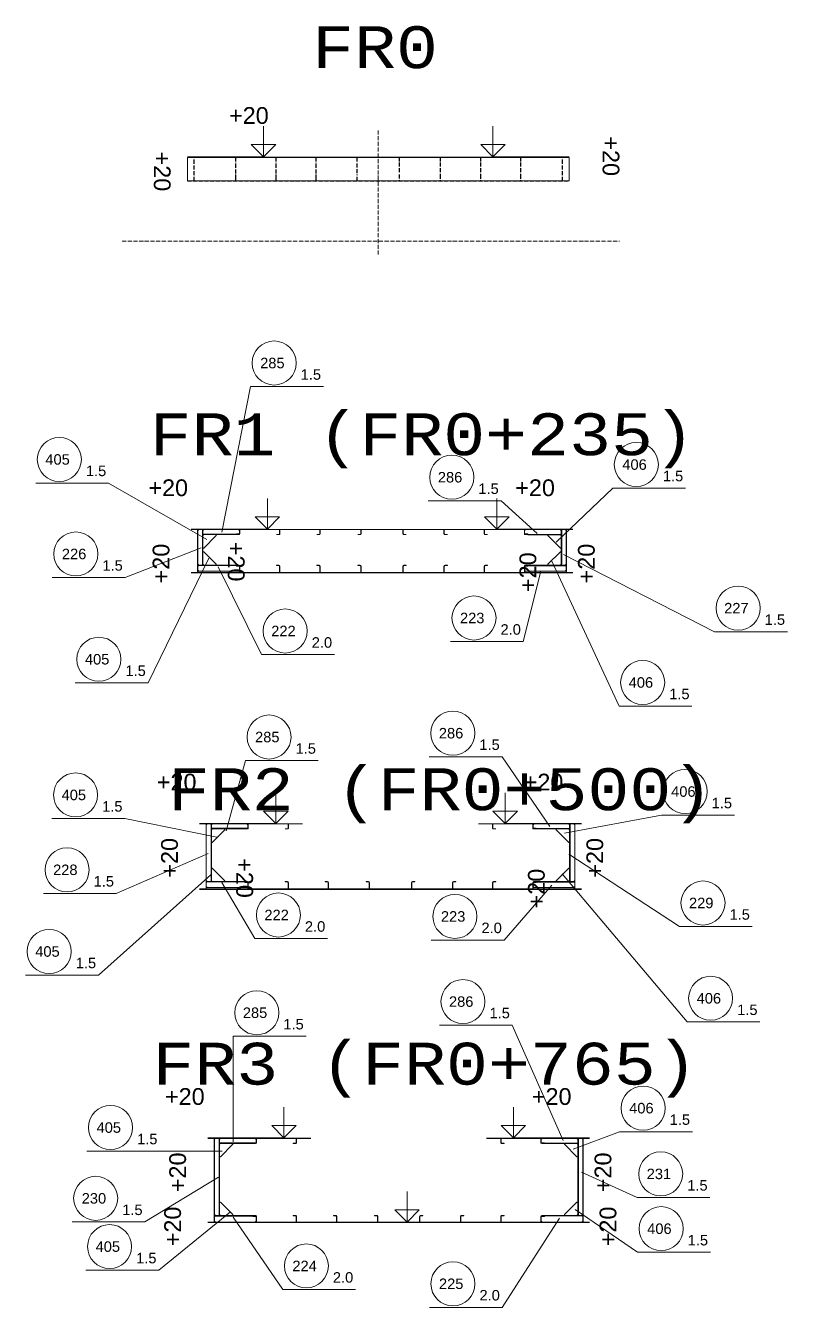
# Model space of a CAD drawing. Header units: inches. Extents: x -13175 to 44880, y -10439 to 22675.
# Drawn here: x 10607 to 15156, y 12795 to 20447 of the extents above; entities that cross this region are included whole.
import ezdxf

# ---------------------------------------------------------------- set-up
doc = ezdxf.new("R2010")
doc.units = ezdxf.units.IN
doc.header["$MEASUREMENT"] = 0
doc.linetypes.add('Dashed_dotted', pattern=[34, 24, -5, 0, -5])
doc.linetypes.add('Short_dashed', pattern=[5, 3.75, -1.25])
doc.layers.get('0').update_dxf_attribs({"linetype": 'CONTINUOUS'})
doc.styles.add('Style_ARIAL', font='ARIAL')
doc.styles.add('Style_Courier_New', font='Courier New')

msp = doc.modelspace()

# ---------------------------------------------------------------- linework, layer by layer
at = {"color": 6, "lineweight": 0}
for p, q in [((12027.68956, 19846.80915), (12027.68956, 19663.8349)), ((13397.69078, 19846.80915), (13397.69078, 19663.8349)), ((12027.68956, 19663.8349), (11954.79222, 19737.22052)), ((12101.07518, 19737.22052), (11954.79222, 19737.22052)), ((12101.07518, 19737.22052), (12027.68956, 19663.8349)), ((13397.69078, 19663.8349), (13324.79345, 19737.22052)), ((13471.0764, 19737.22052), (13324.79345, 19737.22052)), ((13471.0764, 19737.22052), (13397.69078, 19663.8349)), ((12050.42974, 17624.26581), (12050.42974, 17441.29157)), ((13420.43096, 17624.26581), (13420.43096, 17441.29157)), ((12050.42974, 17441.29157), (11977.5324, 17514.67719)), ((12123.81536, 17514.67719), (11977.5324, 17514.67719)), ((12123.81536, 17514.67719), (12050.42974, 17441.29157)), ((13420.43096, 17441.29157), (13347.53362, 17514.67719)), ((13493.81658, 17514.67719), (13347.53362, 17514.67719)), ((13493.81658, 17514.67719), (13420.43096, 17441.29157)), ((12100.94243, 15866.90497), (12100.94243, 15683.93073)), ((13470.94365, 15866.90497), (13470.94365, 15683.93073)), ((12100.94243, 15683.93073), (12028.04509, 15757.31635)), ((12174.32805, 15757.31635), (12028.04509, 15757.31635)), ((12174.32805, 15757.31635), (12100.94243, 15683.93073)), ((13470.94365, 15683.93073), (13398.04631, 15757.31635)), ((13544.32927, 15757.31635), (13398.04631, 15757.31635)), ((13544.32927, 15757.31635), (13470.94365, 15683.93073)), ((12149.71105, 13989.53986), (12149.71105, 13806.56562)), ((13519.71227, 13989.53986), (13519.71227, 13806.56562)), ((12149.71105, 13806.56562), (12076.81371, 13879.95124)), ((12223.09667, 13879.95124), (12076.81371, 13879.95124)), ((12223.09667, 13879.95124), (12149.71105, 13806.56562)), ((13519.71227, 13806.56562), (13446.81493, 13879.95124)), ((13593.09789, 13879.95124), (13446.81493, 13879.95124)), ((13593.09789, 13879.95124), (13519.71227, 13806.56562)), ((12884.71166, 13486.53998), (12884.71166, 13303.56536)), ((12884.71166, 13303.56536), (12811.81432, 13376.95098)), ((12958.09728, 13376.95098), (12811.81432, 13376.95098)), ((12958.09728, 13376.95098), (12884.71166, 13303.56536))]:
    msp.add_line(p, q, dxfattribs=at)
at = {"color": 1, "linetype": 'Dashed_dotted', "lineweight": 0}
for p, q in [((12712.6917, 19081.14295), (12712.6917, 19820.91117)), ((11182.47319, 19160.83503), (14152.68956, 19160.83579))]:
    msp.add_line(p, q, dxfattribs=at)
at = {"color": 3, "lineweight": 0}
for p, q in [((11572.69078, 19520.83564), (11572.69078, 19660.83503)), ((11572.69078, 19660.83503), (13852.69109, 19660.83503)), ((13852.68956, 19660.83503), (11572.69078, 19660.83503)), ((13852.69109, 19660.83503), (13852.69109, 19520.83564)), ((13852.69109, 19520.83564), (11572.69078, 19520.83564)), ((13875.42974, 17438.29169), (11595.43096, 17438.29169)), ((11633.93041, 17181.60148), (11633.93041, 17438.29169)), ((11635.43035, 17181.60148), (11635.43035, 17438.29169)), ((11635.43035, 17438.29169), (11660.93084, 17438.29169)), ((11635.43035, 17226.29142), (11635.43035, 17438.29169)), ((11665.43065, 17438.29169), (11883.93041, 17438.29169)), ((11665.43065, 17412.79197), (11665.43065, 17438.29169)), ((11883.93041, 17412.79197), (11865.43065, 17412.79197)), ((11883.93041, 17412.73703), (11883.93041, 17438.29169)), ((11883.93041, 17438.29169), (11883.93041, 17412.79197)), ((11885.43035, 17412.73703), (11885.43035, 17438.29169)), ((12123.93132, 17412.73703), (12123.93132, 17438.29169)), ((12125.43126, 17412.73703), (12125.43126, 17438.29169)), ((12363.93071, 17412.73703), (12363.93071, 17438.29169)), ((12365.43065, 17412.73703), (12365.43065, 17438.29169)), ((12608.93041, 17412.73703), (12608.93041, 17438.29169)), ((12610.43035, 17412.73703), (12610.43035, 17438.29169)), ((12860.43035, 17412.73703), (12860.43035, 17438.29169)), ((12861.93029, 17412.73703), (12861.93029, 17438.29169)), ((13105.43157, 17412.73703), (13105.43157, 17438.29169)), ((13106.93151, 17412.73703), (13106.93151, 17438.29169)), ((13345.43096, 17412.73703), (13345.43096, 17438.29169)), ((13346.9309, 17412.73703), (13346.9309, 17438.29169)), ((13585.43035, 17412.73703), (13585.43035, 17438.29169)), ((13586.93029, 17412.73703), (13586.93029, 17438.29169)), ((13805.43004, 17438.29169), (13586.93029, 17438.29169)), ((13586.93029, 17438.29169), (13586.93029, 17412.79197)), ((13586.93029, 17412.79197), (13605.43004, 17412.79197)), ((13805.43004, 17412.79197), (13805.43004, 17438.29169)), ((13835.43035, 17438.29169), (13809.92986, 17438.29169)), ((13835.43035, 17181.60148), (13835.43035, 17438.29169)), ((13835.43035, 17226.29142), (13835.43035, 17438.29169)), ((13836.93029, 17181.60148), (13836.93029, 17438.29169)), ((11660.93084, 17226.29142), (11635.43035, 17226.29142)), ((11635.43035, 17220.95313), (11635.43035, 17190.4943)), ((11883.42992, 17220.95313), (11865.43065, 17220.95313)), ((11883.42992, 17190.4943), (11883.42992, 17220.95313)), ((11883.43145, 17181.60148), (11883.43145, 17219.64393)), ((11885.43035, 17181.60148), (11885.43035, 17219.64393)), ((12123.43084, 17181.60148), (12123.43084, 17219.64393)), ((12125.43126, 17181.60148), (12125.43126, 17219.64393)), ((12363.43022, 17181.60148), (12363.43022, 17219.64393)), ((12365.43065, 17181.60148), (12365.43065, 17219.64393)), ((12608.43145, 17181.60148), (12608.43145, 17219.64393)), ((12610.43035, 17181.60148), (12610.43035, 17219.64393)), ((12860.43035, 17181.60148), (12860.43035, 17219.64393)), ((12862.43077, 17181.60148), (12862.43077, 17219.64393)), ((13105.43157, 17181.60148), (13105.43157, 17219.64393)), ((13107.43047, 17181.60148), (13107.43047, 17219.64393)), ((13345.43096, 17181.60148), (13345.43096, 17219.64393)), ((13347.43138, 17181.60148), (13347.43138, 17219.64393)), ((13585.43035, 17181.60148), (13585.43035, 17219.64393)), ((13587.43077, 17190.4943), (13587.43077, 17220.95313)), ((13587.43077, 17220.95313), (13605.43004, 17220.95313)), ((13587.43077, 17181.60148), (13587.43077, 17219.64393)), ((13809.92986, 17226.29142), (13835.43035, 17226.29142)), ((13835.43035, 17220.95313), (13835.43035, 17190.4943)), ((11595.43096, 17181.60148), (13875.43126, 17181.60148)), ((11595.43096, 17179.36911), (13875.43126, 17179.36911)), ((11635.43035, 17190.4943), (11883.42992, 17190.4943)), ((13835.43035, 17190.4943), (13587.43077, 17190.4943)), ((12260.94304, 15680.93085), (11645.94365, 15680.93085)), ((11684.4431, 15292.65494), (11684.4431, 15680.93085)), ((11685.94304, 15680.93085), (11711.44353, 15680.93085)), ((11685.94304, 15336.93061), (11685.94304, 15680.93085)), ((11685.94304, 15292.65494), (11685.94304, 15680.93085)), ((11715.94335, 15680.93085), (11934.4431, 15680.93085)), ((11715.94335, 15655.93085), (11715.94335, 15680.93085)), ((11934.4431, 15655.93085), (11915.94335, 15655.93085)), ((11934.4431, 15655.37619), (11934.4431, 15680.93085)), ((11934.4431, 15680.93085), (11934.4431, 15655.93085)), ((11935.94304, 15655.37619), (11935.94304, 15680.93085)), ((12174.44249, 15655.37619), (12174.44249, 15680.93085)), ((12175.94243, 15655.37619), (12175.94243, 15680.93085)), ((13925.94243, 15680.93085), (13310.94304, 15680.93085)), ((13395.94213, 15655.37619), (13395.94213, 15680.93085)), ((13397.44207, 15655.37619), (13397.44207, 15680.93085)), ((13635.94304, 15655.37619), (13635.94304, 15680.93085)), ((13637.44298, 15655.37619), (13637.44298, 15680.93085)), ((13855.94274, 15680.93085), (13637.44298, 15680.93085)), ((13637.44298, 15680.93085), (13637.44298, 15655.93085)), ((13637.44298, 15655.93085), (13655.94274, 15655.93085)), ((13855.94274, 15655.93085), (13855.94274, 15680.93085)), ((13885.94304, 15680.93085), (13860.44255, 15680.93085)), ((13885.94304, 15336.93061), (13885.94304, 15680.93085)), ((13885.94304, 15292.65494), (13885.94304, 15680.93085)), ((13887.44298, 15292.65494), (13887.44298, 15680.93085)), ((11711.44353, 15336.93061), (11685.94304, 15336.93061)), ((11685.94304, 15331.9921), (11685.94304, 15301.55692)), ((11933.94261, 15331.9921), (11915.94335, 15331.9921)), ((11933.94261, 15301.55692), (11933.94261, 15331.9921)), ((11933.94261, 15292.65494), (11933.94261, 15330.69739)), ((11935.94304, 15292.65494), (11935.94304, 15330.69739)), ((12173.942, 15292.65494), (12173.942, 15330.69739)), ((12175.94243, 15292.65494), (12175.94243, 15330.69739)), ((12413.94292, 15292.65494), (12413.94292, 15330.69739)), ((12415.94335, 15292.65494), (12415.94335, 15330.69739)), ((12658.94261, 15292.65494), (12658.94261, 15330.69739)), ((12660.94304, 15292.65494), (12660.94304, 15330.69739)), ((12910.94304, 15292.65494), (12910.94304, 15330.69739)), ((12912.94194, 15292.65494), (12912.94194, 15330.69739)), ((13155.94274, 15292.65494), (13155.94274, 15330.69739)), ((13157.94316, 15292.65494), (13157.94316, 15330.69739)), ((13395.94213, 15292.65494), (13395.94213, 15330.69739)), ((13397.94255, 15292.65494), (13397.94255, 15330.69739)), ((13635.94304, 15292.65494), (13635.94304, 15330.69739)), ((13637.94194, 15292.65494), (13637.94194, 15330.69739)), ((13637.94347, 15301.55692), (13637.94347, 15331.9921)), ((13637.94347, 15331.9921), (13655.94274, 15331.9921)), ((13860.44255, 15336.93061), (13885.94304, 15336.93061)), ((13885.94304, 15331.9921), (13885.94304, 15301.55692)), ((11645.94213, 15292.65494), (13925.94243, 15292.65494)), ((11645.94213, 15290.42258), (13925.94243, 15290.42258)), ((11685.94304, 15301.55692), (11933.94261, 15301.55692)), ((13885.94304, 15301.55692), (13637.94347, 15301.55692)), ((12309.71166, 13803.56536), (11694.71227, 13803.56536)), ((11733.21172, 13303.56536), (11733.21172, 13803.56536)), ((11734.71166, 13303.56536), (11734.71166, 13803.56536)), ((11734.71166, 13803.56536), (11760.21215, 13803.56536)), ((11734.71166, 13343.56551), (11734.71166, 13803.56536)), ((11764.71196, 13803.56536), (11983.21172, 13803.56536)), ((11764.71196, 13778.06525), (11764.71196, 13803.56536)), ((11983.21172, 13778.06525), (11964.71196, 13778.06525)), ((11983.21172, 13778.0107), (11983.21172, 13803.56536)), ((11983.21172, 13803.56536), (11983.21172, 13778.06525)), ((11984.71166, 13778.0107), (11984.71166, 13803.56536)), ((12223.21263, 13778.0107), (12223.21263, 13803.56536)), ((12224.71257, 13778.0107), (12224.71257, 13803.56536)), ((13974.71105, 13803.56536), (13359.71166, 13803.56536)), ((13444.71227, 13778.0107), (13444.71227, 13803.56536)), ((13446.21221, 13778.0107), (13446.21221, 13803.56536)), ((13684.71166, 13778.0107), (13684.71166, 13803.56536)), ((13686.2116, 13778.0107), (13686.2116, 13803.56536)), ((13904.71135, 13803.56536), (13686.2116, 13803.56536)), ((13686.2116, 13803.56536), (13686.2116, 13778.06525)), ((13686.2116, 13778.06525), (13704.71135, 13778.06525)), ((13904.71135, 13778.06525), (13904.71135, 13803.56536)), ((13934.71166, 13803.56536), (13909.21117, 13803.56536)), ((13934.71166, 13303.56536), (13934.71166, 13803.56536)), ((13934.71166, 13343.56551), (13934.71166, 13803.56536)), ((13936.2116, 13303.56536), (13936.2116, 13803.56536)), ((11760.21215, 13343.56551), (11734.71166, 13343.56551)), ((11734.71166, 13303.56536), (11734.71166, 13337.56537)), ((11964.71196, 13337.56537), (11982.71123, 13337.56537)), ((11982.71123, 13337.56537), (11982.71123, 13303.56536)), ((11982.71276, 13303.56536), (11982.71276, 13337.63862)), ((11984.71166, 13303.56536), (11984.71166, 13337.63862)), ((12222.71215, 13303.56536), (12222.71215, 13337.63862)), ((12224.71257, 13303.56536), (12224.71257, 13337.63862)), ((12462.71154, 13303.56536), (12462.71154, 13337.63862)), ((12464.71196, 13303.56536), (12464.71196, 13337.63862)), ((12707.71276, 13303.56536), (12707.71276, 13337.63862)), ((12709.71166, 13303.56536), (12709.71166, 13337.63862)), ((12959.71166, 13303.56536), (12959.71166, 13337.63862)), ((12961.71209, 13303.56536), (12961.71209, 13337.63862)), ((13204.71288, 13303.56536), (13204.71288, 13337.63862)), ((13206.71178, 13303.56536), (13206.71178, 13337.63862)), ((13444.71227, 13303.56536), (13444.71227, 13337.63862)), ((13446.7127, 13303.56536), (13446.7127, 13337.63862)), ((13684.71166, 13303.56536), (13684.71166, 13337.63862)), ((13686.71209, 13303.56536), (13686.71209, 13337.63862)), ((13704.71135, 13337.56537), (13686.71209, 13337.56537)), ((13686.71209, 13337.56537), (13686.71209, 13303.56536)), ((13909.21117, 13343.56551), (13934.71166, 13343.56551)), ((13934.71166, 13303.56536), (13934.71166, 13337.56537)), ((13974.71105, 13303.56536), (11694.71227, 13303.56536)), ((13974.71105, 13301.56531), (11694.71227, 13301.56531)), ((11982.71123, 13303.56536), (11734.71166, 13303.56536)), ((13686.71209, 13303.56536), (13934.71166, 13303.56536))]:
    msp.add_line(p, q, dxfattribs=at)
at = {"color": 3, "linetype": 'Dashed_dotted', "lineweight": 25}
for p, q in [((13852.68956, 19660.83503), (11572.69078, 19660.83503)), ((11612.69017, 19520.83564), (11612.69017, 19660.83503)), ((11862.69017, 19635.3353), (11862.69017, 19660.83503)), ((11862.69017, 19529.91614), (11862.69017, 19630.83548)), ((12102.69109, 19635.3353), (12102.69109, 19660.83503)), ((12102.69109, 19529.91614), (12102.69109, 19630.83548)), ((12342.69048, 19635.3353), (12342.69048, 19660.83503)), ((12342.69048, 19529.91614), (12342.69048, 19630.83548)), ((12587.69017, 19635.3353), (12587.69017, 19660.83503)), ((12587.69017, 19565.49506), (12587.69017, 19630.83548)), ((12837.69017, 19660.83503), (12837.69017, 19635.3353)), ((12837.69017, 19630.83548), (12837.69017, 19565.49506)), ((13082.69139, 19660.83503), (13082.69139, 19635.3353)), ((13082.69139, 19630.83548), (13082.69139, 19529.91614)), ((13322.69078, 19660.83503), (13322.69078, 19635.3353)), ((13322.69078, 19630.83548), (13322.69078, 19529.91614)), ((13562.69017, 19660.83503), (13562.69017, 19635.3353)), ((13562.69017, 19630.83548), (13562.69017, 19529.91614)), ((13812.69017, 19520.83564), (13812.69017, 19660.83503)), ((11572.69078, 19520.83564), (13852.69109, 19520.83564)), ((11862.69017, 19520.83564), (11862.69017, 19558.79645)), ((12102.69109, 19520.83564), (12102.69109, 19558.79645)), ((12342.69048, 19520.83564), (12342.69048, 19558.79645)), ((12587.69017, 19520.83564), (12587.69017, 19558.79645)), ((12837.69017, 19558.79645), (12837.69017, 19520.83564)), ((13082.69139, 19558.79645), (13082.69139, 19520.83564)), ((13322.69078, 19558.79645), (13322.69078, 19520.83564)), ((13562.69017, 19558.79645), (13562.69017, 19520.83564))]:
    msp.add_line(p, q, dxfattribs=at)
at = {"color": 3, "linetype": 'Short_dashed', "lineweight": 25}
for p, q in [((11663.98564, 17435.23688), (11663.98564, 17229.34623)), ((11865.43065, 17409.73716), (11668.48546, 17409.73716)), ((13605.43004, 17409.73716), (13802.37523, 17409.73716)), ((13806.87505, 17435.23688), (13806.87505, 17229.34623)), ((11865.43065, 17224.60227), (11639.50292, 17224.60227)), ((13605.43004, 17224.60227), (13831.35778, 17224.60227)), ((11714.49834, 15677.87604), (11714.49834, 15339.98542)), ((11915.94335, 15652.87604), (11718.99816, 15652.87604)), ((13655.94274, 15652.87604), (13852.88793, 15652.87604)), ((13857.38774, 15677.87604), (13857.38774, 15339.98542)), ((11915.94335, 15335.63819), (11690.01561, 15335.63819)), ((13655.94274, 15335.63819), (13881.87047, 15335.63819)), ((11763.26696, 13800.51055), (11763.26696, 13346.61994)), ((11964.71196, 13775.01044), (11767.76677, 13775.01044)), ((13704.71135, 13775.01044), (13901.65654, 13775.01044)), ((13906.15636, 13800.51055), (13906.15636, 13346.61994)), ((11738.78423, 13341.63833), (11964.71196, 13341.63833)), ((13930.63909, 13341.63833), (13704.71135, 13341.63833))]:
    msp.add_line(p, q, dxfattribs=at)
at = {"color": 3, "lineweight": 0}
for points in [[(13852.68956, 19663.8349), (13397.69078, 19663.8349), (13397.69078, 19662.33497), (12027.68956, 19662.33497), (12027.68956, 19663.8349), (11572.69078, 19663.8349)], [(13875.42974, 17441.29157), (13420.43096, 17441.29157), (13420.43096, 17439.79163), (12050.42974, 17439.79163), (12050.42974, 17441.29157), (11595.43096, 17441.29157)], [(11660.93084, 17438.29169), (11665.48558, 17433.73694), (11665.48558, 17230.84617), (11660.93084, 17226.29142)], [(11865.43065, 17412.79197), (11865.43065, 17408.23722), (11669.9854, 17408.23722), (11665.43065, 17412.79197)], [(11880.93053, 17408.23645), (11865.48558, 17408.23645), (11865.48558, 17409.73639), (11880.93053, 17409.73639)], [(12120.93145, 17408.23645), (12105.48497, 17408.23645), (12105.48497, 17409.73639), (12120.93145, 17409.73639)], [(12360.93084, 17408.23645), (12345.48589, 17408.23645), (12345.48589, 17409.73639), (12360.93084, 17409.73639)], [(12864.93169, 17408.23645), (12880.37664, 17408.23645), (12880.37664, 17409.73639), (12864.93169, 17409.73639)], [(13109.93138, 17408.23645), (13125.37633, 17408.23645), (13125.37633, 17409.73639), (13109.93138, 17409.73639)], [(13605.43004, 17412.79197), (13605.43004, 17408.23722), (13800.87529, 17408.23722), (13805.43004, 17412.79197)], [(13809.92986, 17438.29169), (13805.37511, 17433.73694), (13805.37511, 17230.84617), (13809.92986, 17226.29142)], [(11865.43065, 17220.95313), (11865.43065, 17226.39365), (11641.50334, 17226.39365), (11635.43035, 17220.95313)], [(11879.43059, 17226.3433), (11865.50389, 17226.3433), (11865.50389, 17224.11017), (11879.43059, 17224.11017)], [(12119.43151, 17226.3433), (12105.50328, 17226.3433), (12105.50328, 17224.11017), (12119.43151, 17224.11017)], [(12359.4309, 17226.3433), (12345.5042, 17226.3433), (12345.5042, 17224.11017), (12359.4309, 17224.11017)], [(12604.43059, 17226.3433), (12590.50389, 17226.3433), (12590.50389, 17224.11017), (12604.43059, 17224.11017)], [(12866.43163, 17226.3433), (12880.35833, 17226.3433), (12880.35833, 17224.11017), (12866.43163, 17224.11017)], [(13111.43132, 17226.3433), (13125.35802, 17226.3433), (13125.35802, 17224.11017), (13111.43132, 17224.11017)], [(13351.43071, 17226.3433), (13365.35741, 17226.3433), (13365.35741, 17224.11017), (13351.43071, 17224.11017)], [(13591.43163, 17226.3433), (13605.35833, 17226.3433), (13605.35833, 17224.11017), (13591.43163, 17224.11017)], [(13605.43004, 17220.95313), (13605.43004, 17226.39365), (13829.35735, 17226.39365), (13835.43035, 17220.95313)], [(12260.94304, 15682.43079), (12100.94243, 15682.43079), (12100.94243, 15683.93073), (11645.94365, 15683.93073)], [(11711.44353, 15680.93085), (11715.99828, 15676.3761), (11715.99828, 15341.48536), (11711.44353, 15336.93061)], [(11915.94335, 15655.93085), (11915.94335, 15651.3761), (11720.4981, 15651.3761), (11715.94335, 15655.93085)], [(11931.44323, 15650.87638), (11915.99675, 15650.87638), (11915.99675, 15652.37632), (11931.44323, 15652.37632)], [(12171.44261, 15650.87638), (12155.99767, 15650.87638), (12155.99767, 15652.37632), (12171.44261, 15652.37632)], [(13925.94243, 15683.93073), (13470.94365, 15683.93073), (13470.94365, 15682.43079), (13310.94304, 15682.43079)], [(13655.94274, 15655.93085), (13655.94274, 15651.3761), (13851.38799, 15651.3761), (13855.94274, 15655.93085)], [(13860.44255, 15680.93085), (13855.88781, 15676.3761), (13855.88781, 15341.48536), (13860.44255, 15336.93061)], [(11915.94335, 15331.9921), (11915.94335, 15337.42804), (11692.01604, 15337.42804), (11685.94304, 15331.9921)], [(11929.94329, 15337.39676), (11916.01506, 15337.39676), (11916.01506, 15335.16364), (11929.94329, 15335.16364)], [(12169.94268, 15337.39676), (12156.01598, 15337.39676), (12156.01598, 15335.16364), (12169.94268, 15335.16364)], [(12409.94207, 15337.39676), (12396.01537, 15337.39676), (12396.01537, 15335.16364), (12409.94207, 15335.16364)], [(12654.94329, 15337.39676), (12641.01506, 15337.39676), (12641.01506, 15335.16364), (12654.94329, 15335.16364)], [(12916.9428, 15337.39676), (12930.86949, 15337.39676), (12930.86949, 15335.16364), (12916.9428, 15335.16364)], [(13161.94249, 15337.39676), (13175.86919, 15337.39676), (13175.86919, 15335.16364), (13161.94249, 15335.16364)], [(13401.94341, 15337.39676), (13415.87011, 15337.39676), (13415.87011, 15335.16364), (13401.94341, 15335.16364)], [(13641.9428, 15337.39676), (13655.86949, 15337.39676), (13655.86949, 15335.16364), (13641.9428, 15335.16364)], [(13655.94274, 15331.9921), (13655.94274, 15337.42804), (13879.87004, 15337.42804), (13885.94304, 15331.9921)], [(12309.71166, 13805.0653), (12149.71105, 13805.0653), (12149.71105, 13806.56524), (11694.71227, 13806.56524)], [(11760.21215, 13803.56536), (11764.76689, 13799.01061), (11764.76689, 13348.12026), (11760.21215, 13343.56551)], [(11964.71196, 13778.06525), (11964.71196, 13773.5105), (11769.26671, 13773.5105), (11764.71196, 13778.06525)], [(11980.21184, 13773.5105), (11964.76689, 13773.5105), (11964.76689, 13775.01082), (11980.21184, 13775.01082)], [(12220.21276, 13773.5105), (12204.76628, 13773.5105), (12204.76628, 13775.01082), (12220.21276, 13775.01082)], [(13974.71105, 13806.56524), (13519.71227, 13806.56524), (13519.71227, 13805.0653), (13359.71166, 13805.0653)], [(13704.71135, 13778.06525), (13704.71135, 13773.5105), (13900.1566, 13773.5105), (13904.71135, 13778.06525)], [(13909.21117, 13803.56536), (13904.65642, 13799.01061), (13904.65642, 13348.12026), (13909.21117, 13343.56551)], [(11734.71166, 13337.56537), (11740.78466, 13343.63837), (11964.71196, 13343.63837), (11964.71196, 13337.56537)], [(13934.71166, 13337.56537), (13928.63866, 13343.63837), (13704.71135, 13343.63837), (13704.71135, 13337.56537)]]:
    msp.add_lwpolyline(points, dxfattribs=at)
at = {"color": 1, "lineweight": 0}
for points in [[(11778.25719, 17423.17786), (11950.09252, 18292.02475), (12384.96801, 18292.02475)], [(11689.07109, 17379.58503), (11102.19518, 17716.39991), (10667.31969, 17716.39991)], [(13776.30407, 17364.27512), (14113.11742, 17685.78086), (14547.99291, 17685.78086)], [(13661.84026, 17415.521), (13446.14812, 17610.06598), (13011.27263, 17610.06598)], [(13349.93077, 17408.23645), (13365.37572, 17408.23645), (13365.37572, 17409.73639), (13349.93077, 17409.73639)], [(13589.93169, 17408.23645), (13605.37664, 17408.23645), (13605.37664, 17409.73639), (13589.93169, 17409.73639)], [(11654.838, 17330.49064), (11200.85546, 17151.98417), (10765.97997, 17151.98417)], [(11701.65807, 17268.61319), (11338.36766, 16523.30909), (10903.49218, 16523.30909)], [(13750.30919, 17249.88761), (14151.04924, 16384.73487), (14585.92473, 16384.73487)], [(13819.73058, 17289.91828), (14721.25951, 16828.4719), (15156.135, 16828.4719)], [(11756.20214, 17216.64481), (12016.2119, 16692.09876), (12451.08739, 16692.09876)], [(13683.57183, 17190.02204), (13578.50286, 16769.75684), (13143.62737, 16769.75684)], [(13738.47905, 15665.49353), (13452.18297, 16081.9242), (13017.30748, 16081.9242)], [(11804.77391, 15639.00428), (11919.74584, 16059.09705), (12354.62133, 16059.09705)], [(11747.81896, 15601.52106), (11199.19072, 15713.27796), (10764.31523, 15713.27796)], [(13825.49382, 15626.92008), (14404.59996, 15733.59809), (14839.47545, 15733.59809)], [(13400.44194, 15650.87638), (13415.88842, 15650.87638), (13415.88842, 15652.37632), (13400.44194, 15652.37632)], [(13640.44286, 15650.87638), (13655.88781, 15650.87638), (13655.88781, 15652.37632), (13640.44286, 15652.37632)], [(11697.02092, 15505.00312), (11148.39269, 15266.24808), (10713.5172, 15266.24808)], [(13850.89208, 15499.9227), (14511.27874, 15068.13254), (14946.15422, 15068.13254)], [(13810.25334, 15383.08539), (14556.99712, 14499.18494), (14991.87261, 14499.18494)], [(11712.25988, 15378.00574), (11041.71544, 14778.57871), (10606.83995, 14778.57871)], [(11778.34417, 15331.96998), (11975.4984, 14996.388), (12410.37389, 14996.388)], [(13749.88805, 15315.19065), (13464.6433, 14987.99796), (13029.76781, 14987.99796)], [(13817.24492, 13790.19713), (13512.75273, 14479.53009), (13077.87725, 14479.53009)], [(11846.70049, 13783.27346), (11846.69896, 14412.95295), (12281.57445, 14412.95295)], [(13449.21209, 13773.5105), (13464.65703, 13773.5105), (13464.65703, 13775.01082), (13449.21209, 13775.01082)], [(13689.21147, 13773.5105), (13704.65795, 13773.5105), (13704.65795, 13775.01082), (13689.21147, 13775.01082)], [(13876.84575, 13739.81643), (14153.94384, 13843.21189), (14588.81932, 13843.21189)], [(11779.99364, 13727.40912), (11407.99962, 13727.4095), (10973.12413, 13727.4095)], [(11758.62523, 13572.02887), (11319.21331, 13304.81963), (10884.33782, 13304.81963)], [(13926.21251, 13601.26433), (14258.71984, 13450.64063), (14693.59532, 13450.64063)], [(11830.19506, 13364.9591), (11402.25469, 13016.63718), (10967.3792, 13016.63718)], [(11845.71935, 13332.30986), (12142.50127, 12901.13387), (12577.37676, 12901.13387)], [(11978.7119, 13343.63837), (11964.78521, 13343.63837), (11964.78521, 13341.63833), (11978.7119, 13341.63833)], [(12218.71282, 13343.63837), (12204.78459, 13343.63837), (12204.78459, 13341.63833), (12218.71282, 13341.63833)], [(12458.71221, 13343.63837), (12444.78551, 13343.63837), (12444.78551, 13341.63833), (12458.71221, 13341.63833)], [(12703.7119, 13343.63837), (12689.78521, 13343.63837), (12689.78521, 13341.63833), (12703.7119, 13341.63833)], [(12965.71294, 13343.63837), (12979.63964, 13343.63837), (12979.63964, 13341.63833), (12965.71294, 13341.63833)], [(13794.4132, 13326.71027), (13452.82994, 12794.73967), (13017.95446, 12794.73967)], [(13210.71263, 13343.63837), (13224.63933, 13343.63837), (13224.63933, 13341.63833), (13210.71263, 13341.63833)], [(13450.71202, 13343.63837), (13464.63872, 13343.63837), (13464.63872, 13341.63833), (13450.71202, 13341.63833)], [(13690.71294, 13343.63837), (13704.63964, 13343.63837), (13704.63964, 13341.63833), (13690.71294, 13341.63833)], [(13889.2542, 13380.00159), (14261.47405, 13123.58222), (14696.34954, 13123.58222)]]:
    msp.add_lwpolyline(points, dxfattribs=at)
at = {"color": 2, "lineweight": 0}
for points in [[(11670.43096, 17408.29139), (11745.43096, 17408.29139), (11745.43096, 17403.29184), (11670.43096, 17328.29184), (11665.43065, 17328.29184), (11665.43065, 17403.29184), (11670.43096, 17408.29139)], [(12605.93053, 17408.23645), (12590.48558, 17408.23645), (12590.48558, 17409.73639), (12605.93053, 17409.73639)], [(13800.42974, 17408.29139), (13725.42974, 17408.29139), (13725.42974, 17403.29184), (13800.42974, 17328.29184), (13805.43004, 17328.29184), (13805.43004, 17403.29184), (13800.42974, 17408.29139)], [(11670.43096, 17226.29142), (11745.43096, 17226.29142), (11745.43096, 17231.29172), (11670.43096, 17306.29172), (11665.43065, 17306.29172), (11665.43065, 17231.29172), (11670.43096, 17226.29142)], [(13800.42974, 17226.29142), (13725.42974, 17226.29142), (13725.42974, 17231.29172), (13800.42974, 17306.29172), (13805.43004, 17306.29172), (13805.43004, 17231.29172), (13800.42974, 17226.29142)], [(11720.94365, 15650.93055), (11795.94365, 15650.93055), (11795.94365, 15645.931), (11720.94365, 15570.931), (11715.94335, 15570.931), (11715.94335, 15645.931), (11720.94365, 15650.93055)], [(13850.94243, 15650.93055), (13775.94243, 15650.93055), (13775.94243, 15645.931), (13850.94243, 15570.931), (13855.94274, 15570.931), (13855.94274, 15645.931), (13850.94243, 15650.93055)], [(11720.94365, 15336.93061), (11795.94365, 15336.93061), (11795.94365, 15341.93091), (11720.94365, 15416.93091), (11715.94335, 15416.93091), (11715.94335, 15341.93091), (11720.94365, 15336.93061)], [(13850.94243, 15336.93061), (13775.94243, 15336.93061), (13775.94243, 15341.93091), (13850.94243, 15416.93091), (13855.94274, 15416.93091), (13855.94274, 15341.93091), (13850.94243, 15336.93061)], [(11769.71227, 13773.56543), (11844.71227, 13773.56543), (11844.71227, 13768.56551), (11769.71227, 13693.56551), (11764.71196, 13693.56551), (11764.71196, 13768.56551), (11769.71227, 13773.56543)], [(13899.71105, 13773.56543), (13824.71105, 13773.56543), (13824.71105, 13768.56551), (13899.71105, 13693.56551), (13904.71135, 13693.56551), (13904.71135, 13768.56551), (13899.71105, 13773.56543)], [(11769.71227, 13343.56551), (11844.71227, 13343.56551), (11844.71227, 13348.56543), (11769.71227, 13423.56543), (11764.71196, 13423.56543), (11764.71196, 13348.56543), (11769.71227, 13343.56551)], [(13899.71105, 13343.56551), (13824.71105, 13343.56551), (13824.71105, 13348.56543), (13899.71105, 13423.56543), (13904.71135, 13423.56543), (13904.71135, 13348.56543), (13899.71105, 13343.56551)]]:
    msp.add_lwpolyline(points, dxfattribs=at)
at = {"color": 1, "lineweight": 0}
for centre in [(12090.99218, 18432.92518), (10808.21935, 17857.30033), (14254.01708, 17826.68128), (13152.17229, 17750.9664), (10906.87963, 17292.88459), (14862.15917, 16969.37232), (13284.52703, 16910.65726), (12157.11156, 16832.99918), (11044.39183, 16664.20951), (14291.9489, 16525.63529), (12060.6455, 16199.99747), (13158.20714, 16222.82462), (14545.49962, 15874.49851), (10905.21489, 15854.17838), (10854.41686, 15407.1485), (14652.17839, 15209.03296), (12116.39806, 15137.28843), (13170.66747, 15128.89838), (10747.73961, 14919.47913), (14697.89678, 14640.08536), (13218.7769, 14620.43052), (11987.59862, 14553.85337), (14294.84349, 13984.11231), (11114.02379, 13868.30954), (14399.61949, 13591.54067), (11025.23748, 13445.71967), (14402.37371, 13264.48226), (11108.27886, 13157.53722), (12283.40093, 13042.03391), (13158.85411, 12935.63971)]:
    msp.add_circle(centre, 131.50685, dxfattribs=at)
at = {"color": 3, "lineweight": 0}
for centre, radius, start, end in [((11635.43035, 17438.29169), 5.00052, 270.002471924, 359.997528076), ((11665.43065, 17438.29169), 5.00052, 270.002471924, 359.997528076), ((11883.93041, 17438.29169), 5.00052, 180.002471924, 269.997528076), ((11880.93053, 17412.73703), 4.50034, 270.006652832, 0.003066477), ((11880.93053, 17412.73703), 3.00044, 270.010803223, 0.003777818), ((12120.93145, 17412.73703), 4.50034, 270.006652832, 0.003066477), ((12120.93145, 17412.73703), 3.00044, 270.010803223, 0.003777818), ((12360.93084, 17412.73703), 4.50034, 270.006652832, 0.003066477), ((12360.93084, 17412.73703), 3.00044, 270.010803223, 0.003777818), ((12605.93053, 17412.73703), 4.50034, 270.006652832, 0.003066477), ((12605.93053, 17412.73703), 3.00044, 270.010803223, 0.003777818), ((12864.93169, 17412.7378), 4.50164, 180.013519287, 269.996185303), ((12864.93169, 17412.7378), 3.00175, 180.021087646, 269.993469238), ((13109.93138, 17412.73703), 4.50034, 179.996932983, 269.993347168), ((13109.93138, 17412.73703), 3.00044, 179.99621582, 269.989196777), ((13349.93077, 17412.73703), 4.50034, 179.996932983, 269.993347168), ((13349.93077, 17412.73703), 3.00044, 179.99621582, 269.989196777), ((13589.93169, 17412.7378), 4.50164, 180.013519287, 269.996185303), ((13589.93169, 17412.7378), 3.00175, 180.021087646, 269.993469238), ((13586.93029, 17438.29169), 5.00052, 270.002471924, 359.997528076), ((13805.43004, 17438.29169), 5.00052, 180.002471924, 269.997528076), ((13835.43035, 17438.29169), 5.00052, 180.002471924, 269.997528076), ((11635.43035, 17226.29142), 5.00052, 0.002472365, 89.997528076), ((11878.79888, 17219.74158), 6.63153, 359.153839111, 84.539489746), ((11879.00945, 17219.70801), 4.42189, 359.165496826, 84.54233551), ((12118.79979, 17219.74158), 6.63153, 359.153839111, 84.539489746), ((12119.01036, 17219.70954), 4.42059, 359.148040771, 84.538070679), ((12358.79918, 17219.74158), 6.63153, 359.153839111, 84.539489746), ((12359.00975, 17219.70954), 4.42059, 359.148040771, 84.538070679), ((12603.79888, 17219.74158), 6.63153, 359.153839111, 84.539489746), ((12604.00945, 17219.70801), 4.42189, 359.165496826, 84.54233551), ((12867.06182, 17219.74082), 6.63284, 95.45766449, 180.834503174), ((12866.85277, 17219.70801), 4.42189, 95.45766449, 180.834503174), ((13112.06304, 17219.74158), 6.63153, 95.460510254, 180.84614563), ((13111.85247, 17219.70801), 4.42189, 95.45766449, 180.834503174), ((13352.06243, 17219.74158), 6.63153, 95.460510254, 180.84614563), ((13351.85186, 17219.70954), 4.42059, 95.461929321, 180.851974487), ((13592.06182, 17219.74082), 6.63284, 95.45766449, 180.834503174), ((13591.85277, 17219.70801), 4.42189, 95.45766449, 180.834503174), ((13835.43035, 17226.29142), 5.00052, 90.002471924, 179.997528076), ((11635.69127, 17190.23337), 4.74701, 3.147492409, 93.145248413), ((11883.16899, 17190.23337), 4.74701, 86.854751587, 176.852508545), ((13587.6917, 17190.23337), 4.74701, 3.147492409, 93.145248413), ((13835.16942, 17190.23337), 4.74701, 86.854751587, 176.852508545), ((11685.94304, 15680.93085), 5.00052, 270.002471924, 359.997528076), ((11715.94335, 15680.93085), 5.00052, 270.002471924, 359.997528076), ((11934.4431, 15680.93085), 5.00052, 180.002471924, 269.997528076), ((11931.44323, 15655.37619), 4.49969, 269.998352051, 0.001643827), ((11931.44323, 15655.37619), 2.99979, 269.998352051, 0.001645088), ((12171.44261, 15655.37619), 4.49969, 269.998352051, 0.001643827), ((12171.44261, 15655.37619), 2.99979, 269.998352051, 0.001645088), ((13400.44194, 15655.37619), 4.49969, 179.998352051, 270.001647949), ((13400.44194, 15655.37619), 2.99979, 179.998352051, 270.001647949), ((13640.44286, 15655.37619), 4.49969, 179.998352051, 270.001647949), ((13640.44286, 15655.37619), 2.99979, 179.998352051, 270.001647949), ((13637.44298, 15680.93085), 5.00052, 270.002471924, 359.997528076), ((13855.94274, 15680.93085), 5.00052, 180.002471924, 269.997528076), ((13885.94304, 15680.93085), 5.00052, 180.002471924, 269.997528076), ((11685.94304, 15336.93061), 5.00052, 0.002472365, 89.997528076), ((11686.20549, 15301.29447), 4.74574, 3.168986082, 93.162574768), ((11933.68016, 15301.29447), 4.74574, 86.837425232, 176.831008911), ((11929.31157, 15330.79505), 6.63153, 359.153839111, 84.539489746), ((11929.52214, 15330.763), 4.42059, 359.148040771, 84.538070679), ((12169.31096, 15330.79505), 6.63153, 359.153839111, 84.539489746), ((12169.52153, 15330.763), 4.42059, 359.148040771, 84.538070679), ((12409.52092, 15330.76148), 4.42189, 359.165496826, 84.54233551), ((12409.31188, 15330.79429), 6.63284, 359.165496826, 84.54233551), ((12654.31157, 15330.79505), 6.63153, 359.153839111, 84.539489746), ((12654.52214, 15330.763), 4.42059, 359.148040771, 84.538070679), ((12917.57451, 15330.79505), 6.63153, 95.460510254, 180.84614563), ((12917.36394, 15330.76148), 4.42189, 95.45766449, 180.834503174), ((13162.57421, 15330.79505), 6.63153, 95.460510254, 180.84614563), ((13162.36364, 15330.763), 4.42059, 95.461929321, 180.851974487), ((13402.5736, 15330.79429), 6.63284, 95.45766449, 180.834503174), ((13402.36455, 15330.76148), 4.42189, 95.45766449, 180.834503174), ((13642.57451, 15330.79505), 6.63153, 95.460510254, 180.84614563), ((13642.36394, 15330.76148), 4.42189, 95.45766449, 180.834503174), ((13638.20592, 15301.29447), 4.74574, 3.168986082, 93.162574768), ((13885.68059, 15301.29447), 4.74574, 86.837425232, 176.831008911), ((13885.94304, 15336.93061), 5.00052, 90.002471924, 179.997528076), ((11734.71166, 13803.56574), 5.0002, 269.998748779, 359.996887207), ((11764.71196, 13803.56574), 5.0002, 269.998748779, 359.996887207), ((11983.21172, 13803.56574), 5.0002, 180.003112793, 270.001251221), ((11980.21184, 13778.0107), 2.99979, 269.998352051, 0.001645088), ((11980.21184, 13778.0107), 4.50001, 270.002502441, 0.002355861), ((12220.21276, 13778.0107), 2.99979, 269.998352051, 0.001645088), ((12220.21276, 13778.0107), 4.50001, 270.002502441, 0.002355861), ((13449.21209, 13778.0107), 4.50001, 179.997650146, 269.997497559), ((13449.21209, 13778.0107), 2.99979, 179.998352051, 270.001647949), ((13689.21147, 13778.0107), 4.50001, 179.997650146, 269.997497559), ((13686.2116, 13803.56574), 5.0002, 269.998748779, 359.996887207), ((13689.21147, 13778.0107), 2.99979, 179.998352051, 270.001647949), ((13904.71135, 13803.56574), 5.0002, 180.003112793, 270.001251221), ((13934.71166, 13803.56574), 5.0002, 180.003112793, 270.001251221), ((11734.71166, 13343.56513), 5.0002, 0.00311285, 90.00125885), ((11978.7119, 13337.63785), 4.00048, 0.011058164, 90.005332947), ((11978.7119, 13337.63862), 5.99958, 359.998352051, 90.001647949), ((12218.71282, 13337.63862), 5.99958, 359.998352051, 90.001647949), ((12218.71282, 13337.639), 3.99918, 359.992401123, 90.00213623), ((12458.71221, 13337.63862), 5.99958, 359.998352051, 90.001647949), ((12458.71221, 13337.639), 3.99918, 359.992401123, 90.00213623), ((12703.7119, 13337.63785), 4.00048, 0.011058164, 90.005332947), ((12703.7119, 13337.63862), 5.99958, 359.998352051, 90.001647949), ((12965.71294, 13337.63747), 6.00089, 89.99622345, 179.989212036), ((12965.71294, 13337.63785), 4.00048, 89.994667053, 179.988937378), ((13210.71263, 13337.63862), 5.99958, 89.998352051, 180.001647949), ((13210.71263, 13337.63785), 4.00048, 89.994667053, 179.988937378), ((13450.71202, 13337.63862), 5.99958, 89.998352051, 180.001647949), ((13450.71202, 13337.639), 3.99918, 89.99786377, 180.007598877), ((13690.71294, 13337.63747), 6.00089, 89.99622345, 179.989212036), ((13690.71294, 13337.63785), 4.00048, 89.994667053, 179.988937378), ((13934.71166, 13343.56513), 5.0002, 89.99874115, 179.996887207), ((11734.71166, 13303.56498), 5.0002, 0.00311285, 90.00125885), ((11982.71123, 13303.56498), 5.0002, 89.99874115, 179.996887207), ((13686.71209, 13303.56498), 5.0002, 0.00311285, 90.00125885), ((13934.71166, 13303.56498), 5.0002, 89.99874115, 179.996887207)]:
    msp.add_arc(centre, radius, start, end, dxfattribs=at)

# ---------------------------------------------------------------- texts
at = {"color": 7, "lineweight": 0, "style": 'Style_Courier_New'}
for s, p in [('FR0', (12317.67522, 20193.40415)), ('FR1 (FR0+235)', (11347.08348, 17882.58719)), ('FR2 (FR0+500)', (11456.66753, 15763.18717)), ('FR3 (FR0+765)', (11363.72319, 14124.65186))]:
    msp.add_text(s, height=250, dxfattribs=at).set_placement(p)
at = {"color": 3, "lineweight": 0, "style": 'Style_ARIAL'}
for p in [(11821.69133, 19860.83503), (11339.89354, 17638.29169), (13530.96715, 17638.29169), (11390.40624, 15880.93085), (13581.47985, 15880.93085), (11439.17485, 14003.56498), (13630.24846, 14003.56498)]:
    msp.add_text('+20', height=100, dxfattribs=at).set_placement(p)
for rotation, p in [(270, (14052.69109, 19786.33551)), (270, (11372.69078, 19695.33515)), (90, (11465.43065, 17117.2544)), (270, (11814.6021, 17365.62247)), (90, (13656.25859, 17065.62247)), (90, (14005.43004, 17117.2544)), (90, (11515.94335, 15360.30555)), (90, (14055.94274, 15360.30555)), (270, (11864.97136, 15476.66602)), (90, (13706.91472, 15176.66602)), (90, (11564.71196, 13482.52768)), (90, (14104.71135, 13482.52768)), (90, (11534.71166, 13159.51552)), (90, (14134.71166, 13159.51552))]:
    msp.add_text('+20', height=100, rotation=rotation, dxfattribs=at).set_placement(p)
at = {"color": 1, "lineweight": 0, "style": 'Style_ARIAL'}
for s, p in [('285', (12007.49608, 18401.61414)), ('1.5', (12249.50505, 18333.12049)), ('405', (10724.72325, 17825.98929)), ('406', (14170.52098, 17795.37024)), ('1.5', (10966.73223, 17757.49564)), ('286', (13068.6762, 17719.65537)), ('1.5', (14412.52996, 17726.87659)), ('1.5', (13310.68517, 17651.16172)), ('226', (10823.38353, 17261.57355)), ('1.5', (11065.39251, 17193.0799)), ('227', (14778.66307, 16938.06128)), ('223', (13201.03093, 16879.34623)), ('1.5', (15020.67205, 16869.56763)), ('222', (12073.61547, 16801.68815)), ('2.0', (13443.03991, 16810.85257)), ('2.0', (12315.62444, 16733.19449)), ('405', (10960.89574, 16632.89847)), ('1.5', (11202.90471, 16564.40482)), ('406', (14208.45281, 16494.32425)), ('1.5', (14450.46178, 16425.8306)), ('285', (11977.1494, 16168.68644)), ('286', (13074.71105, 16191.51358)), ('1.5', (12219.15837, 16100.19278)), ('1.5', (13316.72002, 16123.01993)), ('405', (10821.7188, 15822.86734)), ('406', (14462.00353, 15843.18747)), ('1.5', (11063.72777, 15754.37369)), ('1.5', (14704.0125, 15774.69382)), ('228', (10770.92076, 15375.83747)), ('1.5', (11012.92974, 15307.34382)), ('229', (14568.6823, 15177.72193)), ('222', (12032.90197, 15105.97739)), ('223', (13087.17137, 15097.58735)), ('1.5', (14810.69127, 15109.22828)), ('2.0', (12274.91094, 15037.48374)), ('2.0', (13329.18035, 15029.09369)), ('405', (10664.24352, 14888.1681)), ('1.5', (10906.25249, 14819.67444)), ('286', (13135.28081, 14589.11948)), ('406', (14614.40068, 14608.77433)), ('285', (11904.10253, 14522.54233)), ('1.5', (13377.28978, 14520.62583)), ('1.5', (14856.40966, 14540.28067)), ('1.5', (12146.1115, 14454.04868)), ('406', (14211.3474, 13952.80127)), ('1.5', (14453.35637, 13884.30762)), ('405', (11030.5277, 13836.99851)), ('1.5', (11272.53667, 13768.50524)), ('231', (14316.1234, 13560.22963)), ('1.5', (14558.13237, 13491.73636)), ('230', (10941.74138, 13414.40863)), ('1.5', (11183.75035, 13345.91536)), ('406', (14318.87761, 13233.17122)), ('405', (11024.78276, 13126.22619)), ('1.5', (14560.88658, 13164.67795)), ('1.5', (11266.79174, 13057.73291)), ('224', (12199.90483, 13010.72287)), ('2.0', (12441.91381, 12942.2296)), ('225', (13075.35802, 12904.32868)), ('2.0', (13317.36699, 12835.83541))]:
    msp.add_text(s, height=62.622309, dxfattribs=at).set_placement(p)

doc.saveas('drawing.dxf')
